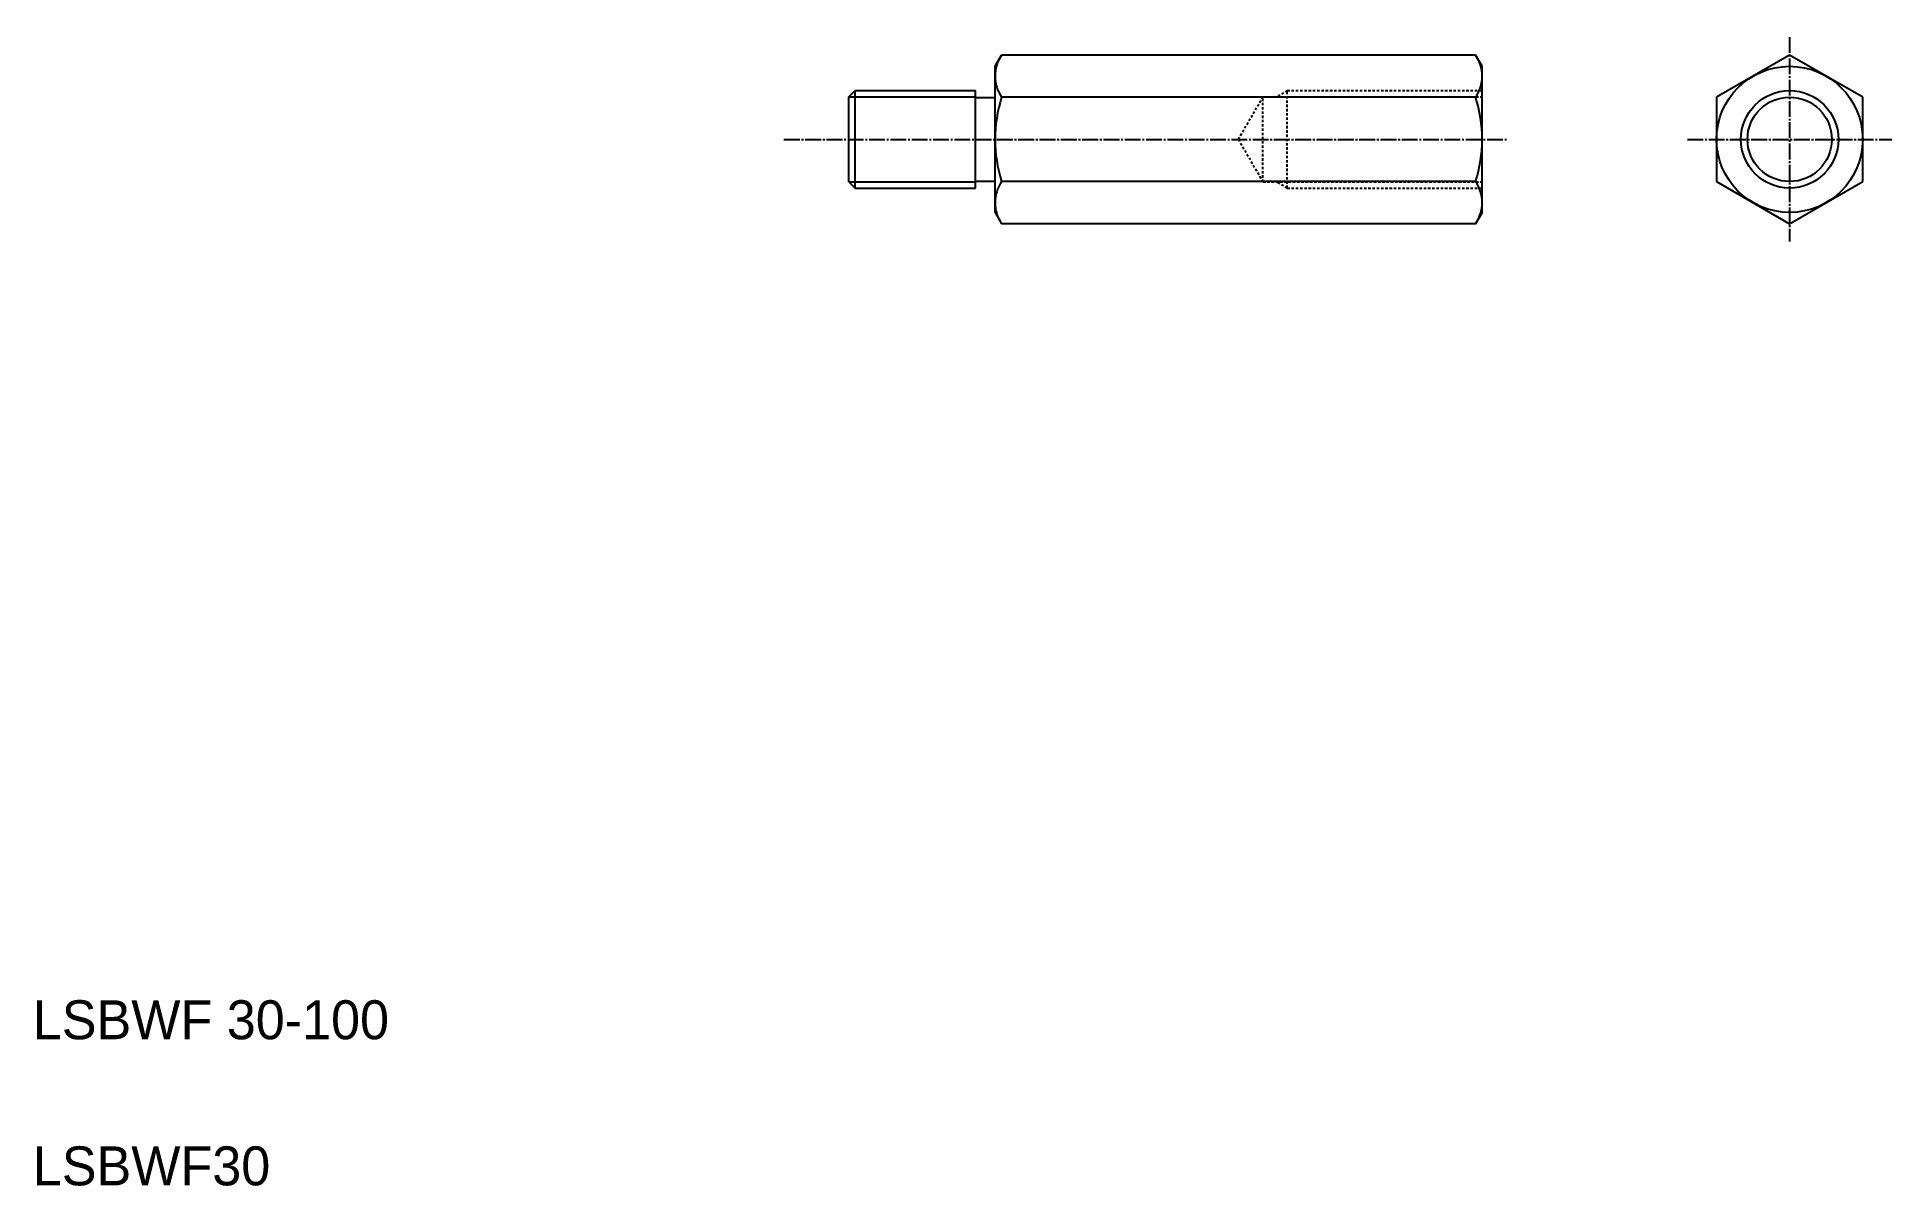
# Model space of a CAD drawing. Extents: x 21 to 402, y 20 to 256.
import ezdxf

# ---------------------------------------------------------------- set-up
doc = ezdxf.new("R2010")
doc.units = 0
doc.header["$LTSCALE"] = 0.25
doc.linetypes.add('CENTER', pattern=[17.5, 13, -1.5, 1.5, -1.5])
doc.linetypes.add('DASHED', pattern=[3.5, 2, -1.5])
doc.layers.get('0').update_dxf_attribs({"linetype": 'CONTINUOUS'})
doc.layers.add('CENTER', color=1, linetype='CENTER')

msp = doc.modelspace()

# ---------------------------------------------------------------- linework, layer by layer
at = {"linetype": 'CONTINUOUS'}
for p, q in [((217.57, 249.76), (218.91, 252.08)), ((317.57, 249.76), (316.23, 252.08)), ((217.57, 219.76), (217.57, 249.76)), ((317.57, 219.76), (317.57, 249.76)), ((187.57, 243.51), (188.82, 244.76)), ((188.82, 244.76), (213.57, 244.76)), ((188.82, 224.76), (188.82, 244.76)), ((213.57, 224.76), (213.57, 244.76)), ((187.57, 226.01), (187.57, 243.51)), ((213.57, 243.36), (217.57, 243.36)), ((217.57, 226.16), (217.57, 243.36)), ((187.57, 226.01), (188.82, 224.76)), ((188.82, 224.76), (213.57, 224.76)), ((213.57, 226.16), (217.57, 226.16)), ((217.57, 219.76), (218.91, 217.44)), ((317.57, 219.76), (316.23, 217.44))]:
    msp.add_line(p, q, dxfattribs=at)
for p, q in [((316.23, 252.08), (218.91, 252.08)), ((380.71, 252.08), (365.71, 243.42)), ((395.71, 243.42), (380.71, 252.08)), ((287.57, 244.76), (287.57, 244.76)), ((297.57, 244.76), (297.57, 244.76)), ((317.57, 224.76), (317.57, 244.76)), ((316.23, 243.42), (218.91, 243.42)), ((365.71, 243.42), (365.71, 226.1)), ((395.71, 226.1), (395.71, 243.42)), ((316.23, 226.1), (218.91, 226.1)), ((365.71, 226.1), (380.71, 217.44)), ((380.71, 217.44), (395.71, 226.1)), ((316.23, 217.44), (218.91, 217.44))]:
    msp.add_line(p, q)
at = {"color": 3, "linetype": 'DASHED'}
for p, q in [((277.57, 244.76), (275.41, 243.51)), ((277.57, 244.76), (317.57, 244.76)), ((277.57, 224.76), (277.57, 244.76)), ((267.52, 234.76), (272.57, 243.51)), ((272.57, 243.51), (317.57, 243.51)), ((272.57, 226.01), (272.57, 243.51)), ((267.52, 234.76), (272.57, 226.01)), ((272.57, 226.01), (317.57, 226.01)), ((277.57, 224.76), (275.41, 226.01)), ((277.57, 224.76), (317.57, 224.76))]:
    msp.add_line(p, q, dxfattribs=at)
at = {"color": 3, "linetype": 'CONTINUOUS'}
for p, q in [((187.57, 243.51), (213.57, 243.51)), ((187.57, 226.01), (213.57, 226.01))]:
    msp.add_line(p, q, dxfattribs=at)
msp.add_circle((380.71, 234.76), 15)
msp.add_circle((380.71, 234.76), 10, dxfattribs=at)
at = {"linetype": 'CONTINUOUS'}
msp.add_circle((380.71, 234.76), 8.66, dxfattribs=at)
for centre, radius, start, end in [((225.24, 247.75), 7.67, 145.6158, 214.3842), ((309.9, 247.75), 7.67, 325.6158, 34.3842), ((246.23, 234.76), 28.66, 162.412, 197.588), ((288.91, 234.76), 28.66, 342.412, 17.588), ((225.24, 221.77), 7.67, 145.6158, 214.3842), ((309.9, 221.77), 7.67, 325.6158, 34.3842)]:
    msp.add_arc(centre, radius, start, end)
at = {"layer": 'CENTER', "color": 1, "linetype": 'CENTER'}
for p, q in [((380.71, 255.76), (380.71, 213.76)), ((174.21, 234.76), (322.57, 234.76)), ((359.71, 234.76), (401.71, 234.76))]:
    msp.add_line(p, q, dxfattribs=at)

# ---------------------------------------------------------------- texts
for s, p in [('LSBWF 30-100', (20, 50)), ('LSBWF30', (20, 20))]:
    msp.add_text(s, height=8).set_placement(p)

doc.saveas('drawing.dxf')
